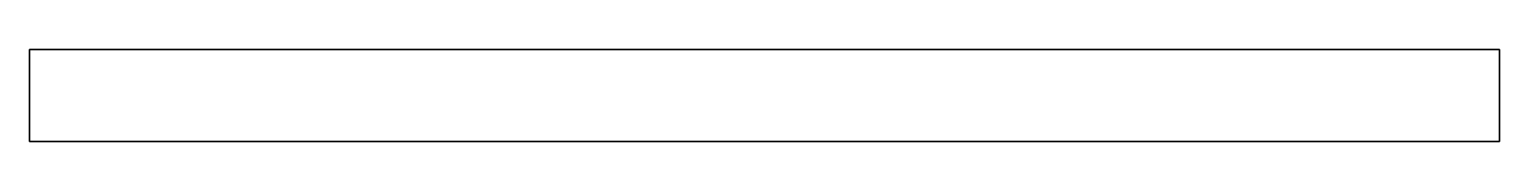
# Model space of a CAD drawing. Extents: x 0 to 400, y 0 to 25.
import ezdxf

# ---------------------------------------------------------------- set-up
doc = ezdxf.new("R2010")
doc.units = 0

msp = doc.modelspace()

# ---------------------------------------------------------------- linework, layer by layer
at = {"layer": 'CONTORNO'}
msp.add_lwpolyline([(0, 25), (400, 25), (400, 0), (0, 0)], close=True, dxfattribs=at)
at = {"layer": 'HDRILL', "extrusion": (0, 1, 0)}
for centre in [(-50, -9, 25), (-350, -9, 25)]:
    msp.add_circle(centre, 2.5, dxfattribs=at)
at = {"layer": 'PANEL'}
msp.add_lwpolyline([(0, 0), (400, 0), (400, 25), (0, 25)], close=True, dxfattribs=at)

doc.saveas('drawing.dxf')
